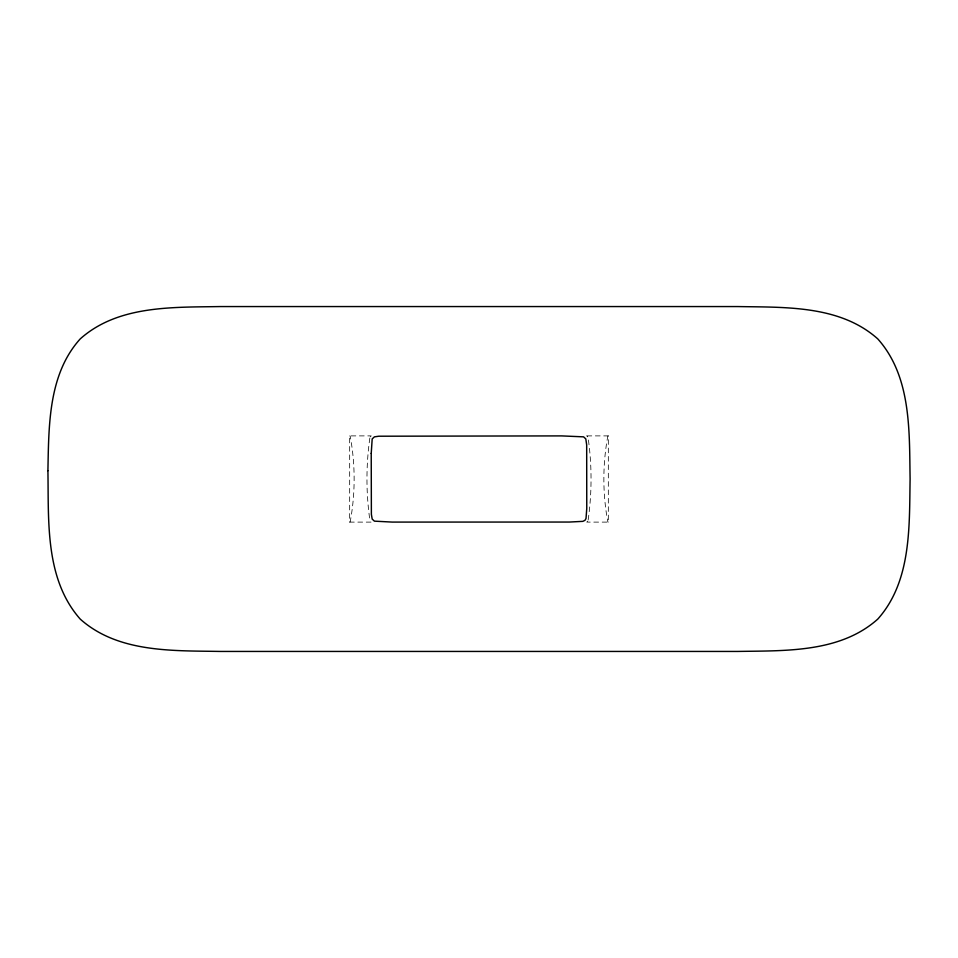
<?xml version="1.0" encoding="UTF-8"?>
<svg xmlns="http://www.w3.org/2000/svg" width="958" height="958" viewBox="0 0 958 958"><rect width="100%" height="100%" fill="white"/><g stroke="black" fill="none" stroke-linecap="round" stroke-linejoin="round"><path stroke-width="0.72" stroke-dasharray="4.79 3.59" d="M369.848 438.022C366.004 465.025 366.004 492.975 369.848 519.978M588.152 519.978C591.996 492.975 591.996 465.025 588.152 438.022M370.279 436.86L371.225 435.89L349.67 435.89L349.67 522.11L371.225 522.11L370.279 521.14M587.721 521.14L586.775 522.11L608.33 522.11L608.33 435.89L586.775 435.89L586.775 438.584M349.67 522.11L350.161 521.859C355.454 494.112 355.454 463.888 350.161 436.141L349.67 435.89M608.33 435.89L607.839 436.141C602.546 463.888 602.546 494.112 607.839 521.859L608.33 522.11M586.775 435.89L587.721 436.86"/><path stroke-width="1.44" d="M47.912 470.677C48.81 520.901 44.703 578.836 80.233 619.107C118.073 652.889 172.751 650.602 220.34 651.44L737.66 651.44C785.249 650.602 839.927 652.889 877.768 619.107C911.549 581.266 909.262 526.589 910.1 479C909.262 431.411 911.549 376.734 877.768 338.892C839.927 305.111 785.249 307.398 737.66 306.56L220.34 306.56C172.751 307.398 118.073 305.111 80.233 338.892C48.211 374.339 48.846 425.711 47.912 470.677M371.225 453.397L371.381 514.302L372.183 519.068L374.41 521.152L392.217 522.086L569.387 522.05L582.847 521.356L584.979 520.314L586.021 518.518L586.763 508.518L586.679 444.919L585.817 438.932L583.59 436.848L561.628 435.902L378.817 436.213L374.41 436.848L372.183 438.932L371.225 453.397"/></g></svg>
